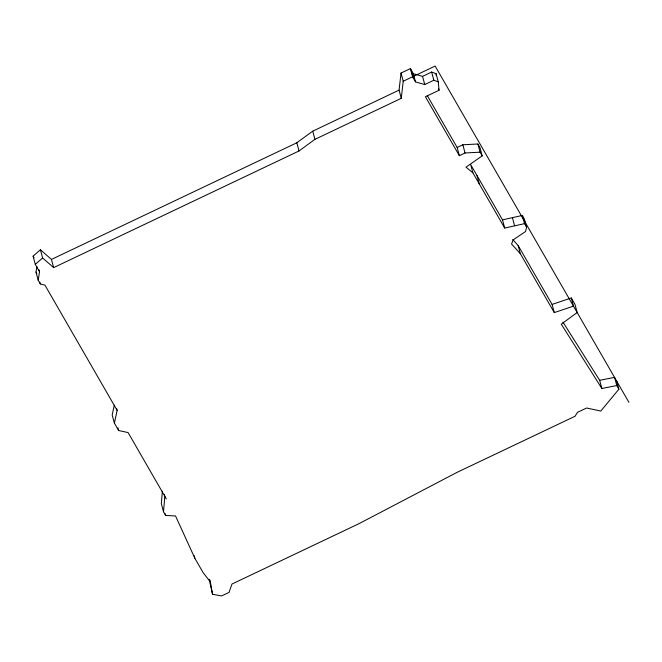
<?xml version="1.0" encoding="UTF-8"?>
<svg xmlns="http://www.w3.org/2000/svg" width="662" height="662" viewBox="0 0 662 662"><rect width="100%" height="100%" fill="white"/><g stroke="black" fill="none" stroke-linecap="round" stroke-linejoin="round"><path stroke-width="0.99" d="M162.38 491.237L161.313 503.575L163.506 511.767L165.632 515.45L175.538 515.971L194.843 558.248L203.325 572.978L210.35 581.84L212.543 594.277L221.621 595.932L229.035 592.407L231.981 584.041L359.201 523.568L456.937 472.411L575.071 416.249L577.496 412.335L586.582 408.015L600.798 411.044L618.879 389.223L616.686 381.031M163.506 511.767L164.838 496.351L164.358 494.531M166.294 498.875L128.089 432.576L118.63 430.515L114.385 423.15L117.133 410.39L44.966 285.173L40.324 283.94L38.197 280.258L39.538 271.726L35.293 264.361L33.1 256.169L40.415 249.773L42.608 257.965L53.655 267.613L299.017 150.969L314.93 139.351L401.263 98.315L399.07 90.123L401.023 73.043L410.382 68.6L413.336 73.722L415.529 81.914L424.739 84.554L433.825 80.234L438.269 81.848L439.03 90.272L425.401 96.751L459.362 155.678L465.038 152.98L480.074 152.186L482.193 155.868L465.99 167.172L472.875 172.807L504.717 228.051L524.494 223.648L526.613 227.331L525.52 231.559L513.191 239.859L511.552 244.005L520.324 253.67L554.284 312.596L573.482 306.15L571.289 297.958L552.091 304.412L518.131 245.478L512.736 239.528M401.263 98.315L403.224 81.236L401.023 73.043M38.197 280.258L36.005 272.065L36.898 266.381M114.303 405.144L112.184 414.958L114.385 423.15M35.293 264.361L42.608 257.965M40.415 249.773L51.462 259.421L296.816 142.777L312.737 131.167L399.07 90.123M403.224 81.236L435.124 66.068L628.9 402.314M413.336 73.722L422.546 76.362L431.632 72.042L436.076 73.656L438.269 81.848M459.362 155.678L457.169 147.485L462.837 144.788L477.881 143.993L480 147.676L482.193 155.868M472.875 172.807L470.682 164.615L502.516 219.858L522.301 215.456L524.42 219.139L526.613 227.331M562.932 322.088L599.664 380.311L614.568 377.348L616.761 385.541L618.879 389.223M571.289 297.958L574.964 304.346L577.165 312.538L561.285 324.19L601.866 388.503L616.761 385.541M427.321 95.7L457.169 147.485M415.529 81.914L412.575 76.784L410.382 68.6M33.1 256.169L34.043 257.808M36.005 272.065L36.857 273.538M599.664 380.311L601.866 388.503M552.091 304.412L554.284 312.596M522.301 215.456L524.494 223.648M512.405 217.657L514.606 225.85M518.131 245.478L520.324 253.67M502.516 219.858L504.717 228.051M477.881 143.993L480.074 152.186M477.045 175.662L479.247 183.854M462.837 144.788L465.038 152.98M438.542 88.451L439.03 90.272M431.632 72.042L433.825 80.234M422.546 76.362L424.739 84.554M411.218 70.04L413.411 78.232M312.737 131.167L314.93 139.351M296.816 142.777L299.017 150.969M209.862 580.02L210.35 581.84M212.543 594.277L209.167 579.391M194.107 555.517L194.843 558.248M165.144 513.629L165.632 515.45M116.644 408.578L117.133 410.39M117.894 427.784L118.63 430.515M51.462 259.421L53.655 267.613M39.05 269.906L39.538 271.726M39.836 282.12L40.324 283.94M436.076 73.656L436.25 75.534"/></g></svg>
